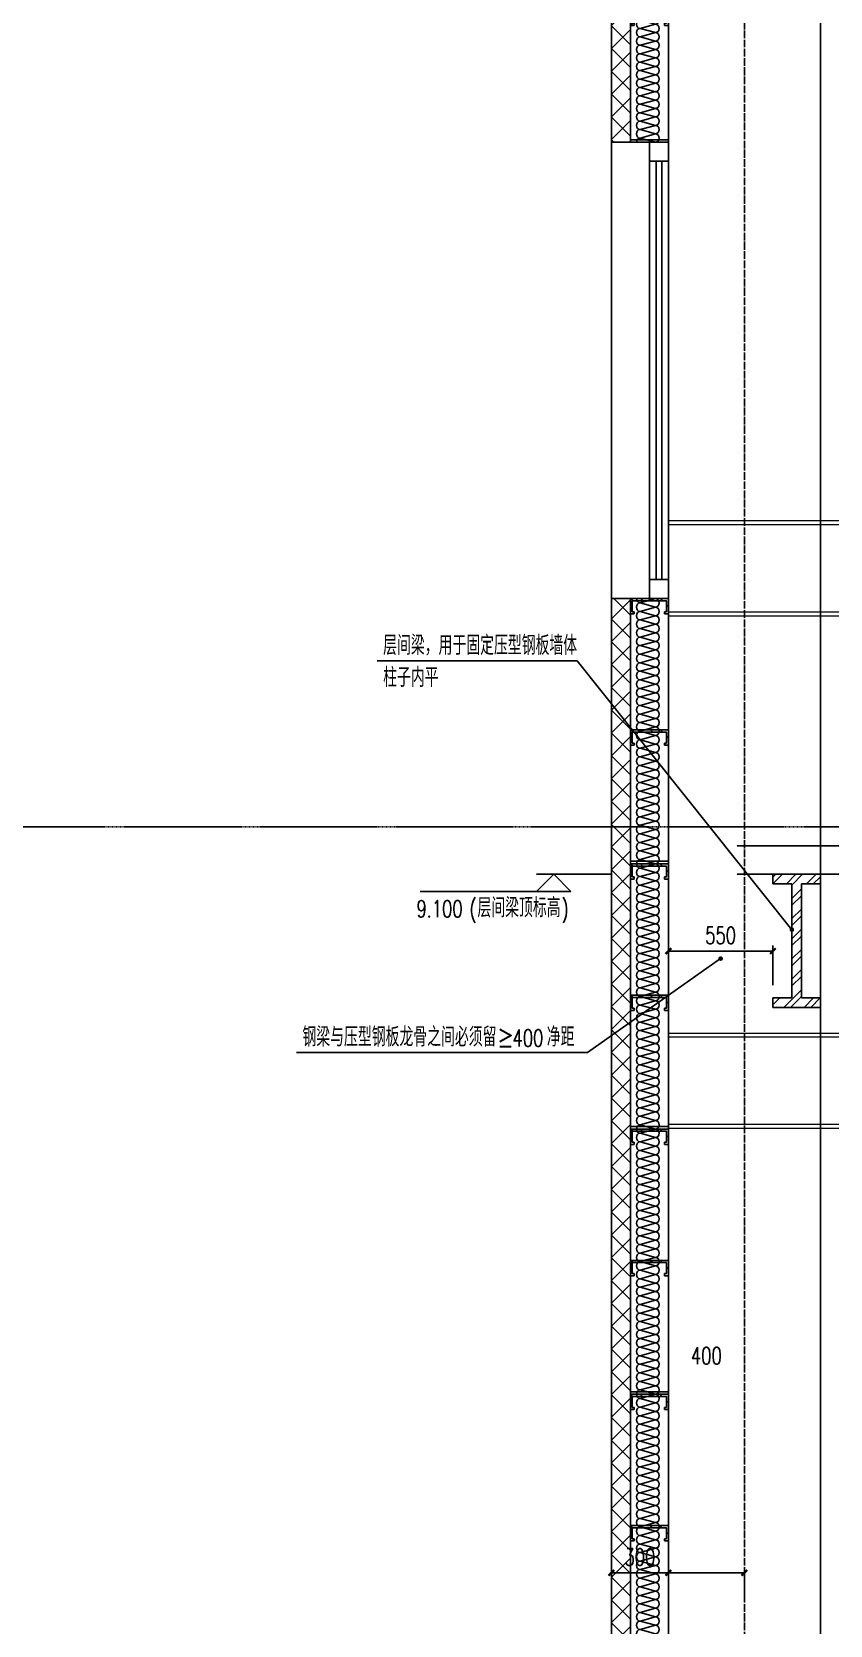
# Model space of a CAD drawing. Extents: x -1899985 to 1774885, y 556286 to 2175695.
# Drawn here: x -676970 to -672769, y 573408 to 581788 of the extents above; entities that cross this region are included whole.
import ezdxf

# ---------------------------------------------------------------- set-up
doc = ezdxf.new("R2010")
doc.units = 0
doc.header["$LTSCALE"] = 10
doc.header["$MEASUREMENT"] = 0
for name, pattern in [('20剖面图$0$__DASH', [0.35, 0.25, -0.1]), ('20剖面图$0$DASH', [0.35, 0.25, -0.1]), ('20剖面图$0$DOTE', [2.42, 2, -0.2, 0.02, -0.2])]:
    doc.linetypes.add(name, pattern=pattern)
doc.layers.get('Defpoints').update_dxf_attribs({"color": 210})
for name, color, linetype in [('20剖面图$0$A-AXIS-DOTE', 14, '20剖面图$0$DOTE'), ('20剖面图$0$A-AXIS-DP', 126, 'Continuous'), ('20剖面图$0$A-AXIS-SYMB', 3, 'Continuous'), ('20剖面图$0$A-HATCH-2', 251, 'Continuous'), ('20剖面图$0$A-LIN-V', 9, 'Continuous'), ('20剖面图$0$A-WINDOW', 140, 'Continuous'), ('20剖面图$0$AS-COLN', 6, 'Continuous'), ('20剖面图$0$AS-WALL', 40, 'Continuous'), ('20剖面图$0$COLUMN', 9, 'Continuous'), ('20剖面图$0$DIM_ELEV', 3, 'Continuous'), ('20剖面图$0$PUB_HATCH', 8, 'Continuous'), ('20剖面图$0$PUB_TEXT', 7, 'Continuous'), ('20剖面图$0$建-墙-填充', 8, 'Continuous'), ('20剖面图$0$建-柱-钢', 9, 'Continuous'), ('A-LIN-V', 9, 'Continuous')]:
    doc.layers.add(name, color=color, linetype=linetype)
doc.layers.add('20剖面图$0$A-加建区域', color=47, linetype='Continuous', plot=False)
doc.layers.add('20剖面图$0$S-bkl', color=4, linetype='Continuous', lineweight=0)
doc.styles.add('20剖面图$0$_TCH_DIM', font='SIMPLEX', dxfattribs={"bigfont": 'GBCBIG'})
doc.styles.add('20剖面图$0$_TCH_DIM_T3', font='SIMPLEX', dxfattribs={"width": 0.705882, "bigfont": 'GBCBIG'})
doc.dimstyles.new('20剖面图$0$_TCH_ARCH&&30', dxfattribs={"dimtxt": 89.25, "dimasz": 30, "dimexe": 30, "dimexo": 30, "dimgap": 37.875, "dimtad": 1, "dimdec": 0, "dimzin": 0, "dimdsep": 46, "dimtxsty": '20剖面图$0$_TCH_DIM_T3', "dimblk": '20剖面图$0$_ArchTick', "dimcen": 0.09, "dimclrt": 7, "dimazin": 2, "dimtfac": 1, "dimtdec": 0, "dimtix": 1, "dimtmove": 2, "dimatfit": 3, "dimfxl": 1, "dimtolj": 1, "dimtzin": 0, "dimarcsym": 0})
pattern_1 = [(45, (60, 0), (-60.000061, 60.000061), []), (135, (60, 0), (-60.000061, -60.000061), [])]

# ---------------------------------------------------------------- blocks, each defined once
blk = doc.blocks.new('20剖面图$0$w432424324')
at = {"layer": '20剖面图$0$A-加建区域', "linetype": '20剖面图$0$DASH'}
for points in [[(-750464.7, 577507.5), (-768794.7, 577507.5)], [(-750464.7, 577357.5), (-768794.7, 577357.5)]]:
    blk.add_lwpolyline(points, dxfattribs=at)
at = {"layer": '20剖面图$0$COLUMN'}
blk.add_lwpolyline([(-769154.7, 584057.5), (-769154.7, 568257.5), (-768354.7, 568257.5), (-768354.7, 584057.5)], close=True, dxfattribs=at)
blk = doc.blocks.new('20剖面图$0$CURVEPATTERNLIB$SYSLIB$岩棉板')
at = {"color": 0}
for p, q in [((0, -17), (12, -67)), ((12, -67), (24, -17))]:
    blk.add_line(p, q, dxfattribs=at)
for centre, start, end in [((12, -17), 0, 180), ((0, -67), 270, 0), ((24, -67), 180, 270)]:
    blk.add_arc(centre, 12, start, end, dxfattribs=at)
blk = doc.blocks.new('20剖面图$0$CURVEPATTERNLIB$SYSLIB$防水材料1')
at = {"layer": '20剖面图$0$PUB_HATCH'}
h = blk.add_hatch(dxfattribs=at)
h.set_pattern_fill('ANSI31', color=256, scale=10, angle=90, style=0)
h.set_pattern_definition([(45, (-196995.837, -685381.036), (11.22532015, -11.22532015), [])])
h.paths.add_polyline_path([(35, 0), (0, 0), (0, -100), (35, -100), (35, -90), (30, -90), (30, -95), (5, -95), (5, -5), (30, -5), (30, -10), (35, -10)])
h = blk.add_hatch(dxfattribs=at)
h.set_pattern_fill('ANSI31', color=256, scale=10, angle=90, style=0)
h.set_pattern_definition([(45, (-196695.837, -685381.036), (11.22532015, -11.22532015), [])])
h.paths.add_polyline_path([(335, 0), (300, 0), (300, -100), (335, -100), (335, -90), (330, -90), (330, -95), (305, -95), (305, -5), (330, -5), (330, -10), (335, -10)])
at = {"layer": '20剖面图$0$A-LIN-V', "extrusion": (-3.26108e-18, 2.41725e-31, -1)}
blk.add_line((600, 0), (600, -100), dxfattribs=at)
at = {"layer": '20剖面图$0$A-LIN-V'}
for p, q in [((30, -10), (35, -10)), ((330, -10), (335, -10)), ((30, -90), (35, -90)), ((330, -90), (335, -90))]:
    blk.add_line(p, q, dxfattribs=at)
at = {"layer": '20剖面图$0$A-LIN-V', "extrusion": (-3.26108e-18, 2.41725e-31, -1)}
for points in [[(-35, -10), (-35, 0), (0, 0), (0, -100), (-35, -100), (-35, -90)], [(-335, -10), (-335, 0), (-300, 0), (-300, -100), (-335, -100), (-335, -90)], [(-30, -10), (-30, -5), (-5, -5), (-5, -95), (-30, -95), (-30, -90)], [(-330, -10), (-330, -5), (-305, -5), (-305, -95), (-330, -95), (-330, -90)]]:
    blk.add_lwpolyline(points, dxfattribs=at)
at = {"layer": '20剖面图$0$A-LIN-V', "xscale": 0.8142221102150538, "yscale": 0.8108108108108109, "zscale": 0.8142221102150538}
for p in [(0, -20.1), (19.5, -20.1), (39.1, -20.1), (58.6, -20.1), (78.2, -20.1), (97.7, -20.1), (117.2, -20.1), (136.8, -20.1), (156.3, -20.1), (175.9, -20.1), (195.4, -20.1), (215, -20.1), (234.5, -20.1), (254, -20.1), (273.6, -20.1), (293.1, -20.1), (312.7, -20.1), (332.2, -20.1), (351.7, -20.1), (371.3, -20.1), (390.8, -20.1), (410.4, -20.1), (429.9, -20.1), (449.5, -20.1), (469, -20.1), (488.5, -20.1), (508.1, -20.1), (527.6, -20.1), (547.2, -20.1), (566.7, -20.1), (586.2, -20.1)]:
    blk.add_blockref('20剖面图$0$CURVEPATTERNLIB$SYSLIB$岩棉板', p, dxfattribs=at)
blk = doc.blocks.new('20剖面图$0$e54645')
at = {"layer": '20剖面图$0$PUB_HATCH'}
h = blk.add_hatch(dxfattribs=at)
h.set_pattern_fill('多孔材料', color=256, scale=30, style=0)
h.set_pattern_definition(pattern_1)
h.paths.add_polyline_path([(-1138445, 580407.5), (-1138445, 585907.5), (-1138545, 585907.5), (-1138545, 580407.5)])
h = blk.add_hatch(dxfattribs=at)
h.set_pattern_fill('多孔材料', color=256, scale=30, style=0)
h.set_pattern_definition(pattern_1)
h.paths.add_polyline_path([(-1138445, 572427.5), (-1138445, 578007.5), (-1138545, 578007.5), (-1138545, 572427.5)])
at = {"layer": '20剖面图$0$A-WINDOW'}
for points in [[(-1138345, 580407.5), (-1138345, 580407.5), (-1138345, 580307.5), (-1138245, 580307.5), (-1138245, 580407.5), (-1138345, 580407.5)], [(-1138345, 580307.5), (-1138345, 578107.5)], [(-1138310, 580307.5), (-1138310, 578107.5)], [(-1138345, 578107.5), (-1138345, 578107.5), (-1138345, 578007.5), (-1138245, 578007.5), (-1138245, 578107.5), (-1138345, 578107.5)]]:
    blk.add_lwpolyline(points, dxfattribs=at)
at = {"layer": '20剖面图$0$A-WINDOW', "elevation": 0}
for points in [[(-1138280, 578107.5), (-1138280, 580307.5)], [(-1138245, 578107.5), (-1138245, 580307.5)]]:
    blk.add_lwpolyline(points, dxfattribs=at)
at = {"layer": '20剖面图$0$AS-WALL'}
for p, q in [((-1138545, 580407.5), (-1138545, 585907.5)), ((-1138445, 580407.5), (-1138445, 585907.5)), ((-1138545, 580407.5), (-1138445, 580407.5)), ((-1138445, 580407.5), (-1138245, 580407.5)), ((-1138545, 572427.5), (-1138545, 578007.5)), ((-1138545, 578007.5), (-1138445, 578007.5)), ((-1138445, 578007.5), (-1138245, 578007.5)), ((-1138445, 572427.5), (-1138445, 578007.5))]:
    blk.add_line(p, q, dxfattribs=at)
at = {"layer": '20剖面图$0$COLUMN'}
blk.add_line((-1138545, 580407.5), (-1138545, 578007.5), dxfattribs=at)
blk.add_lwpolyline([(-1138245, 582457.5), (-1138245, 567627.5)], dxfattribs=at)
at = {"layer": '20剖面图$0$A-HATCH-2', "yscale": 1.999999999990687, "zscale": 1.999999999990687}
for p, xscale, rotation in [((-1138245, 581782.5), 2.26979623420175, 269.9999999986393), ((-1138245, 578007.5), 2.302811452123795, 269.9999999986397), ((-1138245, 576612.5), 2.302811452123795, 269.9999999986397), ((-1138245, 575217.5), 2.302811452123795, 269.9999999986397), ((-1138245, 573822.5), 2.302811452123795, 269.9999999986397)]:
    blk.add_blockref('20剖面图$0$CURVEPATTERNLIB$SYSLIB$防水材料1', p, dxfattribs=dict(at, xscale=xscale, rotation=rotation))
blk = doc.blocks.new('20剖面图$0$_ArchTick')
at = {"color": 0, "linetype": 'ByBlock', "const_width": 0.4}
blk.add_lwpolyline([(-0.5, -0.5), (0.5, 0.5)], dxfattribs=at)
blk = doc.blocks.new('*D382')
at = {"layer": '20剖面图$0$A-AXIS-SYMB', "color": 0, "lineweight": -2, "transparency": 16777216}
for p, q in [((-673620, 576773.9), (-673620, 576983.5)), ((-673070, 576773.9), (-673070, 576983.5)), ((-673620, 576953.5), (-673070, 576953.5))]:
    blk.add_line(p, q, dxfattribs=at)
at = {"layer": 'Defpoints', "color": 0, "transparency": 16777216}
for p in [(-673070, 576953.5), (-673620, 576743.9), (-673070, 576743.9)]:
    blk.add_point(p, dxfattribs=at)
at = {"layer": '20剖面图$0$A-AXIS-SYMB', "color": 0, "lineweight": -2, "transparency": 16777216, "xscale": 30, "yscale": 30, "zscale": 30, "rotation": 180}
blk.add_blockref('20剖面图$0$_ArchTick', (-673620, 576953.5), dxfattribs=at)
at = {"layer": '20剖面图$0$A-AXIS-SYMB', "color": 0, "lineweight": -2, "transparency": 16777216, "xscale": 30, "yscale": 30, "zscale": 30}
blk.add_blockref('20剖面图$0$_ArchTick', (-673070, 576953.5), dxfattribs=at)
at = {"layer": '20剖面图$0$A-AXIS-SYMB', "color": 7, "transparency": 16777216, "insert": (-673345, 577036), "char_height": 89.25, "attachment_point": 5, "style": '20剖面图$0$_TCH_DIM_T3'}
blk.add_mtext('\\A1;550', dxfattribs=at)
blk = doc.blocks.new('*D384')
at = {"layer": '20剖面图$0$A-AXIS-DP', "color": 0, "lineweight": -2, "transparency": 16777216}
for p, q in [((-673920, 573554), (-673920, 573713.5)), ((-673620, 573554), (-673620, 573713.5)), ((-673920, 573683.5), (-673620, 573683.5))]:
    blk.add_line(p, q, dxfattribs=at)
at = {"layer": 'Defpoints', "color": 0, "transparency": 16777216}
for p in [(-673620, 573683.5), (-673920, 573524), (-673620, 573524)]:
    blk.add_point(p, dxfattribs=at)
at = {"layer": '20剖面图$0$A-AXIS-DP', "color": 0, "lineweight": -2, "transparency": 16777216, "xscale": 30, "yscale": 30, "zscale": 30, "rotation": 180}
blk.add_blockref('20剖面图$0$_ArchTick', (-673920, 573683.5), dxfattribs=at)
at = {"layer": '20剖面图$0$A-AXIS-DP', "color": 0, "lineweight": -2, "transparency": 16777216, "xscale": 30, "yscale": 30, "zscale": 30}
blk.add_blockref('20剖面图$0$_ArchTick', (-673620, 573683.5), dxfattribs=at)
at = {"layer": '20剖面图$0$A-AXIS-DP', "color": 7, "transparency": 16777216, "insert": (-673770, 573766), "char_height": 89.25, "attachment_point": 5, "style": '20剖面图$0$_TCH_DIM_T3'}
blk.add_mtext('\\A1;300', dxfattribs=at)
blk = doc.blocks.new('*D385')
at = {"layer": '20剖面图$0$A-AXIS-DP', "color": 0, "lineweight": -2, "transparency": 16777216}
for p, q in [((-673620, 573554), (-673620, 573713.5)), ((-673220, 573554), (-673220, 573713.5)), ((-673620, 573683.5), (-673220, 573683.5))]:
    blk.add_line(p, q, dxfattribs=at)
at = {"layer": 'Defpoints', "color": 0, "transparency": 16777216}
for p in [(-673220, 573683.5), (-673620, 573524), (-673220, 573524)]:
    blk.add_point(p, dxfattribs=at)
at = {"layer": '20剖面图$0$A-AXIS-DP', "color": 0, "lineweight": -2, "transparency": 16777216, "xscale": 30, "yscale": 30, "zscale": 30, "rotation": 180}
blk.add_blockref('20剖面图$0$_ArchTick', (-673620, 573683.5), dxfattribs=at)
at = {"layer": '20剖面图$0$A-AXIS-DP', "color": 0, "lineweight": -2, "transparency": 16777216, "xscale": 30, "yscale": 30, "zscale": 30}
blk.add_blockref('20剖面图$0$_ArchTick', (-673220, 573683.5), dxfattribs=at)
at = {"layer": '20剖面图$0$A-AXIS-DP', "color": 7, "transparency": 16777216, "insert": (-673420, 574825.4), "char_height": 89.25, "attachment_point": 5, "style": '20剖面图$0$_TCH_DIM_T3'}
blk.add_mtext('\\A1;400', dxfattribs=at)
blk = doc.blocks.new('20剖面图')
at = {"layer": '20剖面图$0$建-墙-填充'}
h = blk.add_hatch(dxfattribs=at)
h.set_pattern_fill('金属', color=256, scale=30, style=0)
h.set_pattern_definition([(45, (0, 0), (-53.0330086, 53.0330086), []), (45, (35.355, 0), (-53.0330086, 53.0330086), [])])
h.paths.add_polyline_path([(-673070, 577357.5), (-673070, 577307.5), (-672970, 577307.5), (-672970, 576707.5), (-673070, 576707.5), (-673070, 576657.5), (-672820, 576657.5), (-672820, 576707.5), (-672920, 576707.5), (-672920, 577307.5), (-672820, 577307.5), (-672820, 577357.5)])
at = {"layer": '20剖面图$0$A-AXIS-DOTE', "ltscale": 2}
blk.add_line((-673220, 562443.9), (-673220, 589505.1), dxfattribs=at)
at = {"layer": '20剖面图$0$A-AXIS-SYMB'}
for p, q in [((-674099.6, 578479.4), (-675152.7, 578479.4)), ((-672970, 577066), (-674099.6, 578479.4)), ((-673345, 576914.1), (-674046.2, 576420)), ((-674046.2, 576420), (-675577.3, 576420))]:
    blk.add_line(p, q, dxfattribs=at)
at = {"layer": '20剖面图$0$A-AXIS-SYMB', "const_width": 12}
for points in [[(-672966.3, 577061.3, 1), (-672973.7, 577070.7, 1)], [(-673340.1, 576917.5, 1), (-673349.9, 576910.6, 1)]]:
    blk.add_lwpolyline(points, format="xyb", close=True, dxfattribs=at)
at = {"layer": '20剖面图$0$A-加建区域', "linetype": '20剖面图$0$__DASH', "ltscale": 2}
blk.add_line((-592655, 577607.5), (-684013.9, 577607.5), dxfattribs=at)
at = {"layer": '20剖面图$0$DIM_ELEV'}
for p, q in [((-674223.6, 577357.5), (-674313.6, 577267.5)), ((-673923.3, 577357.5), (-674313.6, 577357.5)), ((-674223.6, 577357.5), (-674133.6, 577267.5)), ((-674133.6, 577267.5), (-674926.3, 577267.5))]:
    blk.add_line(p, q, dxfattribs=at)
at = {"layer": '20剖面图$0$S-bkl'}
for p, q in [((-673620, 579217.5), (-672228, 579217.5)), ((-673620, 579197.5), (-672228, 579197.5)), ((-673620, 578737.5), (-672228, 578737.5)), ((-673620, 578717.5), (-672228, 578717.5)), ((-673620, 576522.6), (-672228, 576522.6)), ((-673620, 576502.6), (-672228, 576502.6)), ((-673620, 576042.6), (-672228, 576042.6)), ((-673620, 576022.6), (-672228, 576022.6))]:
    blk.add_line(p, q, dxfattribs=at)
at = {"layer": '20剖面图$0$建-柱-钢'}
for p, q in [((-673070, 577357.5), (-673070, 577307.5)), ((-672820, 577357.5), (-673070, 577357.5)), ((-673070, 577307.5), (-672970, 577307.5)), ((-672970, 577307.5), (-672970, 576707.5)), ((-672920, 576707.5), (-672920, 577307.5)), ((-672920, 577307.5), (-672820, 577307.5)), ((-672820, 577307.5), (-672820, 577357.5)), ((-672970, 576707.5), (-673070, 576707.5)), ((-673070, 576707.5), (-673070, 576657.5)), ((-672820, 576707.5), (-672920, 576707.5)), ((-672820, 576657.5), (-672820, 576707.5)), ((-673070, 576657.5), (-672820, 576657.5))]:
    blk.add_line(p, q, dxfattribs=at)
at = {"layer": '20剖面图$0$A-LIN-V'}
blk.add_blockref('20剖面图$0$w432424324', (95534.7, 0), dxfattribs=at)
at = {"layer": '20剖面图$0$AS-COLN'}
blk.add_blockref('20剖面图$0$e54645', (464625, 800), dxfattribs=at)
at = {"layer": '20剖面图$0$PUB_TEXT', "style": '20剖面图$0$_TCH_DIM'}
for s, height, p in [('层间梁，用于固定压型钢板墙体', 101.277, (-675121.2, 578510.9)), ('柱子内平', 101.28, (-675121.2, 578342.9)), ('层间梁顶标高', 101.28, (-674624.8, 577131)), ('钢梁与压型钢板龙骨之间必须留≥', 101.277, (-675545.8, 576451.5)), ('净距', 101.28, (-674260, 576451.5))]:
    blk.add_text(s, height=height, dxfattribs=at).set_placement(p)
at = {"layer": '20剖面图$0$PUB_TEXT', "style": '20剖面图$0$_TCH_DIM', "width": 0.705882}
for s, height, p in [('9.100', 89.25, (-674945.8, 577131)), ('(', 89.2, (-674666.8, 577131)), (')', 89.2, (-674182.5, 577131)), ('400', 89.25, (-674440, 576451.5))]:
    blk.add_text(s, height=height, dxfattribs=at).set_placement(p)
at = {"layer": '20剖面图$0$A-AXIS-DP'}
dim = blk.add_linear_dim(base=(-673220, 573683.5), p1=(-673620, 573524), p2=(-673220, 573524), angle=0, dimstyle='20剖面图$0$_TCH_ARCH&&30', dxfattribs=at)
dim.commit()
dim.dimension.update_dxf_attribs({"geometry": '*D385', "text_midpoint": (-673420, 574825.4), "dimtype": 161})
dim = blk.add_aligned_dim(p1=(-673920, 573524), p2=(-673620, 573524), distance=159.5, dimstyle='20剖面图$0$_TCH_ARCH&&30', dxfattribs=at)
dim.commit()
dim.dimension.update_dxf_attribs({"geometry": '*D384', "text_midpoint": (-673770, 573766)})
at = {"layer": '20剖面图$0$A-AXIS-SYMB', "color": 1}
dim = blk.add_aligned_dim(p1=(-673620, 576743.9), p2=(-673070, 576743.9), distance=209.5, dimstyle='20剖面图$0$_TCH_ARCH&&30', dxfattribs=at)
dim.commit()
dim.dimension.update_dxf_attribs({"geometry": '*D382', "text_midpoint": (-673345, 577036)})

msp = doc.modelspace()

# ---------------------------------------------------------------- block references
at = {"layer": 'A-LIN-V'}
msp.add_blockref('20剖面图', (0, 0), dxfattribs=at)

doc.saveas('drawing.dxf')
